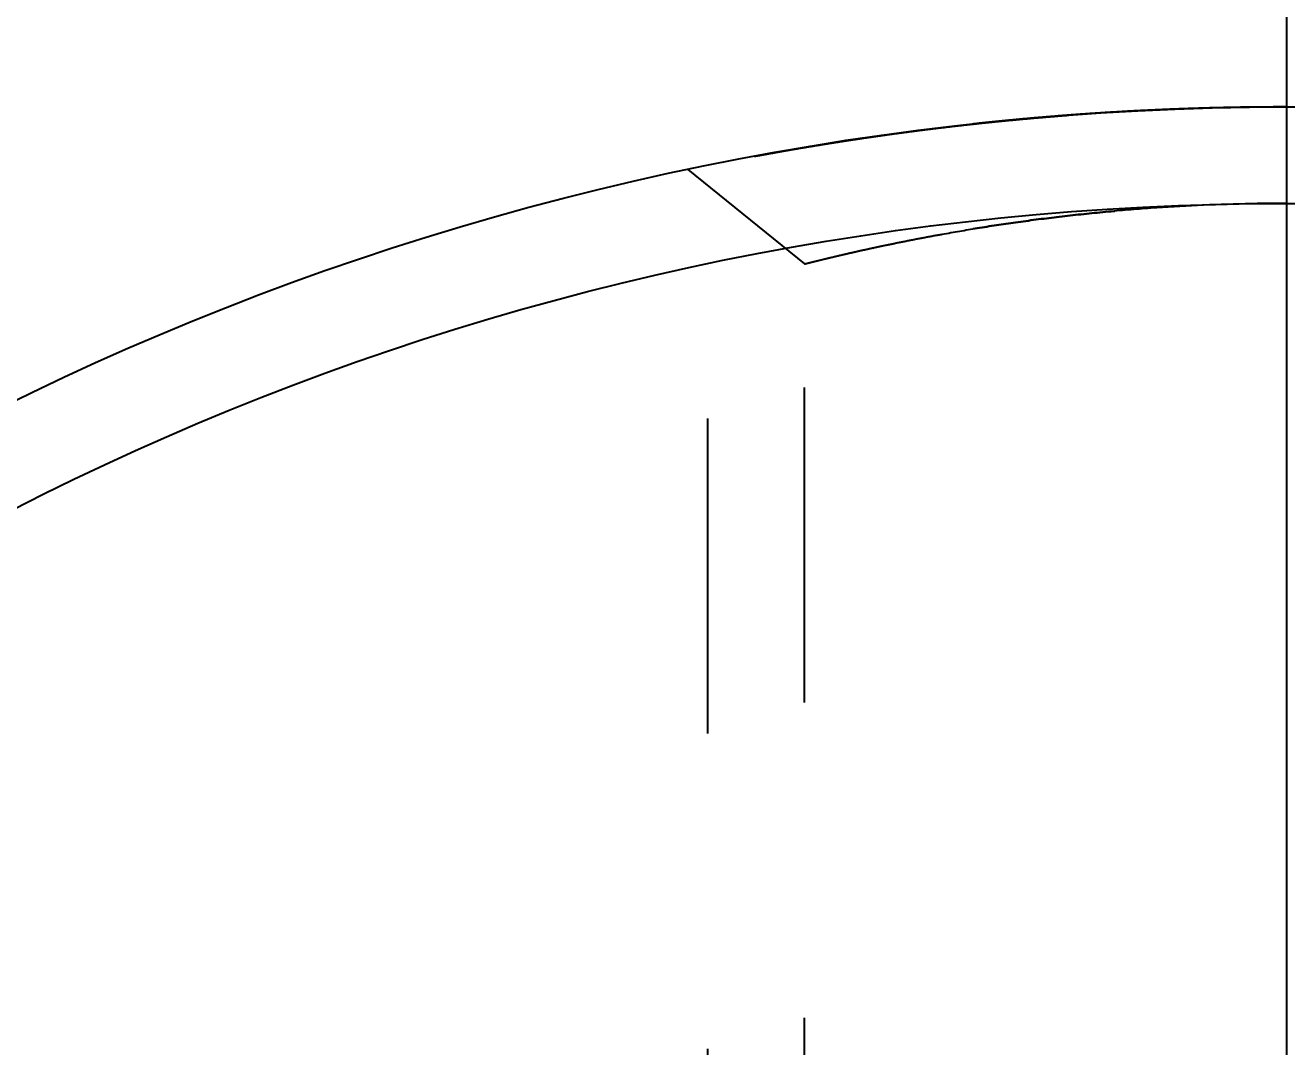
# Model space of a CAD drawing. Header units: millimetres. Extents: x 0 to 297, y 0 to 210.
# Drawn here: x 185.48 to 192.02, y 146.23 to 151.53 of the extents above; entities that cross this region are included whole.
import ezdxf

# ---------------------------------------------------------------- set-up
doc = ezdxf.new("R2010")
doc.units = ezdxf.units.MM
doc.header["$LTSCALE"] = 16.335
doc.linetypes.add('CENTER', pattern=[0.6, 0.375, -0.075, 0.075, -0.075])
doc.linetypes.add('HIDDEN', pattern=[0.2, 0.1, -0.1])
doc.layers.get('0').update_dxf_attribs({"linetype": 'CONTINUOUS'})
for name, color, linetype in [('02___PRT_ALL_AXES', 7, 'CONTINUOUS'), ('DEFAULT_1', 7, 'CENTER'), ('DEFAULT_2', 8, 'HIDDEN')]:
    doc.layers.add(name, color=color, linetype=linetype)
doc.styles.get("Standard").update_dxf_attribs({"font": 'txt', "width": 0.85})
doc.styles.add('TEXTSTYLE_3', font='gdt')
doc.dimstyles.new('DIMSTYLE_1', dxfattribs={"dimtxt": 3.5, "dimasz": 3.5, "dimexe": 1.5, "dimexo": 1, "dimtad": 1, "dimdec": 3, "dimtxsty": 'STANDARD', "dimblk": 'OPEN', "dimblk1": 'OPEN', "dimblk2": 'OPEN', "dimcen": 0.09, "dimadec": 3, "dimazin": 2, "dimtp": 0.2, "dimtm": 0.2, "dimtfac": 1, "dimtdec": 3, "dimtofl": 0, "dimtmove": 0, "dimatfit": 1, "dimldrblk": 'OPEN', "dimfxl": 1, "dimtolj": 1, "dimarcsym": 0})

# ---------------------------------------------------------------- blocks, each defined once
blk = doc.blocks.new('_OPEN')
at = {"color": 0, "linetype": 'BYBLOCK'}
for p, q in [((0, 0), (-1, 0.2143)), ((-1, -0.2143), (0, 0)), ((-1, 0), (0, 0))]:
    blk.add_line(p, q, dxfattribs=at)
blk = doc.blocks.new('*D0')
at = {"color": 2, "linetype": 'CONTINUOUS'}
for p, q in [((175.7598, 154.5431), (157.033, 154.5431)), ((177.5598, 154.5431), (175.7598, 154.5431)), ((182.7632, 147.9083), (177.5598, 154.5431))]:
    blk.add_line(p, q, dxfattribs=at)
at = {"color": 2, "linetype": 'CONTINUOUS', "xscale": 3.5, "yscale": 3.5, "zscale": 3.5, "rotation": 308.1056752065}
blk.add_blockref('_OPEN', (182.7632, 147.9083), dxfattribs=at)
at = {"color": 2, "linetype": 'CONTINUOUS', "insert": (171.5598, 158.9181), "char_height": 3.5, "width": 15.490234, "attachment_point": 3, "line_spacing_factor": 0.9, "style": 'TEXTSTYLE_3'}
blk.add_mtext('{\\fgdt;n}\\ftxt;{\\W0.85;30}', dxfattribs=at)

msp = doc.modelspace()

# ---------------------------------------------------------------- linework, layer by layer
at = {"color": 7, "linetype": 'CONTINUOUS'}
for radius in [15, 14.5]:
    msp.add_circle((192.0199, 136.1052), radius, dxfattribs=at)
at = {"layer": '02___PRT_ALL_AXES', "color": 7, "linetype": 'CENTER'}
msp.add_line((192.0199, 121.6052), (192.0199, 155.6052), dxfattribs=at)
at = {"layer": '02___PRT_ALL_AXES', "color": 8, "linetype": 'HIDDEN'}
for p, q in [((189.0199, 144.5905), (189.0199, 150.8021)), ((189.5199, 144.751), (189.5199, 150.2915))]:
    msp.add_line(p, q, dxfattribs=at)
for points in [[(192.0199, 151.1052), (191.9939, 151.1052), (191.942, 151.1051), (191.8641, 151.1045), (191.7864, 151.1035), (191.7088, 151.102), (191.6314, 151.1002), (191.5542, 151.098), (191.4772, 151.0954), (191.4006, 151.0925), (191.3244, 151.0891), (191.2486, 151.0854), (191.1732, 151.0814), (191.0984, 151.0769), (191.0242, 151.0722), (190.9505, 151.0671), (190.8775, 151.0617), (190.8053, 151.056), (190.7338, 151.05), (190.6631, 151.0438), (190.5933, 151.0373), (190.5245, 151.0305), (190.4566, 151.0236), (190.3897, 151.0164), (190.3239, 151.0091), (190.2593, 151.0016), (190.1959, 150.9939), (190.1337, 150.9862), (190.0727, 150.9783), (190.0132, 150.9704), (189.955, 150.9624), (189.8982, 150.9544), (189.8429, 150.9464), (189.7892, 150.9384), (189.737, 150.9305), (189.6864, 150.9226), (189.6374, 150.9148), (189.5902, 150.9071), (189.5446, 150.8996), (189.5008, 150.8922), (189.4588, 150.885), (189.4185, 150.8779), (189.3802, 150.8711), (189.3436, 150.8645), (189.309, 150.8582), (189.2762, 150.8522), (189.2453, 150.8464), (189.2164, 150.8409), (189.1894, 150.8357), (189.1644, 150.8309), (189.1413, 150.8264), (189.1202, 150.8223), (189.1012, 150.8185), (189.084, 150.8151), (189.0689, 150.8121), (189.0558, 150.8094), (189.0448, 150.8072), (189.0357, 150.8054), (189.0286, 150.8039), (189.0236, 150.8029), (189.0205, 150.8023), (189.0195, 150.8021), (189.0205, 150.8023), (189.0236, 150.8029), (189.0286, 150.8039), (189.0357, 150.8054), (189.0448, 150.8072), (189.0558, 150.8094), (189.0689, 150.8121), (189.084, 150.8151), (189.1012, 150.8185), (189.1202, 150.8223), (189.1413, 150.8264), (189.1644, 150.8309), (189.1894, 150.8357), (189.2164, 150.8409), (189.2453, 150.8464), (189.2762, 150.8522), (189.309, 150.8582), (189.3436, 150.8645), (189.3802, 150.8711), (189.4185, 150.8779), (189.4588, 150.885), (189.5008, 150.8922), (189.5446, 150.8996), (189.5902, 150.9071), (189.6374, 150.9148), (189.6864, 150.9226), (189.737, 150.9305), (189.7892, 150.9384), (189.8429, 150.9464), (189.8982, 150.9544), (189.955, 150.9624), (190.0132, 150.9704), (190.0727, 150.9783), (190.1337, 150.9862), (190.1959, 150.9939), (190.2593, 151.0016), (190.3239, 151.0091), (190.3897, 151.0164), (190.4566, 151.0236), (190.5245, 151.0305), (190.5933, 151.0373), (190.6631, 151.0438), (190.7338, 151.05), (190.8053, 151.056), (190.8775, 151.0617), (190.9505, 151.0671), (191.0242, 151.0722), (191.0984, 151.0769), (191.1732, 151.0814), (191.2486, 151.0854), (191.3244, 151.0891), (191.4006, 151.0925), (191.4772, 151.0954), (191.5542, 151.098), (191.6314, 151.1002), (191.7088, 151.102), (191.7864, 151.1035), (191.8641, 151.1045), (191.942, 151.1051), (191.9939, 151.1052), (192.0199, 151.1052)], [(192.0199, 151.1052), (191.9939, 151.1052), (191.942, 151.1051), (191.8641, 151.1045), (191.7864, 151.1035), (191.7088, 151.102), (191.6314, 151.1002), (191.5542, 151.098), (191.4772, 151.0954), (191.4006, 151.0925), (191.3244, 151.0891), (191.2486, 151.0854), (191.1732, 151.0814), (191.0984, 151.0769), (191.0242, 151.0722), (190.9505, 151.0671), (190.8775, 151.0617), (190.8053, 151.056), (190.7338, 151.05), (190.6631, 151.0438), (190.5933, 151.0373), (190.5245, 151.0305), (190.4566, 151.0236), (190.3897, 151.0164), (190.3239, 151.0091), (190.2593, 151.0016), (190.1959, 150.9939), (190.1337, 150.9862), (190.0727, 150.9783), (190.0132, 150.9704), (189.955, 150.9624), (189.8982, 150.9544), (189.8429, 150.9464), (189.7892, 150.9384), (189.737, 150.9305), (189.6864, 150.9226), (189.6374, 150.9148), (189.5902, 150.9071), (189.5446, 150.8996), (189.5008, 150.8922), (189.4588, 150.885), (189.4185, 150.8779), (189.3802, 150.8711), (189.3436, 150.8645), (189.309, 150.8582), (189.2762, 150.8522), (189.2453, 150.8464), (189.2164, 150.8409), (189.1894, 150.8357), (189.1644, 150.8309), (189.1413, 150.8264), (189.1202, 150.8223), (189.1012, 150.8185), (189.084, 150.8151), (189.0689, 150.8121), (189.0558, 150.8094), (189.0448, 150.8072), (189.0357, 150.8054), (189.0286, 150.8039), (189.0236, 150.8029), (189.0205, 150.8023), (189.0195, 150.8021), (189.0205, 150.8023), (189.0236, 150.8029), (189.0286, 150.8039), (189.0357, 150.8054), (189.0448, 150.8072), (189.0558, 150.8094), (189.0689, 150.8121), (189.084, 150.8151), (189.1012, 150.8185), (189.1202, 150.8223), (189.1413, 150.8264), (189.1644, 150.8309), (189.1894, 150.8357), (189.2164, 150.8409), (189.2453, 150.8464), (189.2762, 150.8522), (189.309, 150.8582), (189.3436, 150.8645), (189.3802, 150.8711), (189.4185, 150.8779), (189.4588, 150.885), (189.5008, 150.8922), (189.5446, 150.8996), (189.5902, 150.9071), (189.6374, 150.9148), (189.6864, 150.9226), (189.737, 150.9305), (189.7892, 150.9384), (189.8429, 150.9464), (189.8982, 150.9544), (189.955, 150.9624), (190.0132, 150.9704), (190.0727, 150.9783), (190.1337, 150.9862), (190.1959, 150.9939), (190.2593, 151.0016), (190.3239, 151.0091), (190.3897, 151.0164), (190.4566, 151.0236), (190.5245, 151.0305), (190.5933, 151.0373), (190.6631, 151.0438), (190.7338, 151.05), (190.8053, 151.056), (190.8775, 151.0617), (190.9505, 151.0671), (191.0242, 151.0722), (191.0984, 151.0769), (191.1732, 151.0814), (191.2486, 151.0854), (191.3244, 151.0891), (191.4006, 151.0925), (191.4772, 151.0954), (191.5542, 151.098), (191.6314, 151.1002), (191.7088, 151.102), (191.7864, 151.1035), (191.8641, 151.1045), (191.942, 151.1051), (191.9939, 151.1052), (192.0199, 151.1052)], [(192.0199, 151.1052), (191.9939, 151.1052), (191.942, 151.1051), (191.8641, 151.1045), (191.7864, 151.1035), (191.7088, 151.102), (191.6314, 151.1002), (191.5542, 151.098), (191.4772, 151.0954), (191.4006, 151.0925), (191.3244, 151.0891), (191.2486, 151.0854), (191.1732, 151.0814), (191.0984, 151.0769), (191.0242, 151.0722), (190.9505, 151.0671), (190.8775, 151.0617), (190.8053, 151.056), (190.7338, 151.05), (190.6631, 151.0438), (190.5933, 151.0373), (190.5245, 151.0305), (190.4566, 151.0236), (190.3897, 151.0164), (190.3239, 151.0091), (190.2593, 151.0016), (190.1959, 150.9939), (190.1337, 150.9862), (190.0727, 150.9783), (190.0132, 150.9704), (189.955, 150.9624), (189.8982, 150.9544), (189.8429, 150.9464), (189.7892, 150.9384), (189.737, 150.9305), (189.6864, 150.9226), (189.6374, 150.9148), (189.5902, 150.9071), (189.5446, 150.8996), (189.5008, 150.8922), (189.4588, 150.885), (189.4186, 150.8779), (189.3802, 150.8711), (189.3436, 150.8645), (189.309, 150.8582), (189.2762, 150.8522), (189.2453, 150.8464), (189.2164, 150.8409), (189.1894, 150.8357), (189.1644, 150.8309), (189.1413, 150.8264), (189.1203, 150.8223), (189.1012, 150.8185), (189.084, 150.8151), (189.0689, 150.8121), (189.0558, 150.8094), (189.0448, 150.8072), (189.0357, 150.8054), (189.0286, 150.8039), (189.0236, 150.8029), (189.0205, 150.8023), (189.0195, 150.8021), (189.0205, 150.8023), (189.0236, 150.8029), (189.0286, 150.8039), (189.0357, 150.8054), (189.0448, 150.8072), (189.0558, 150.8094), (189.0689, 150.8121), (189.084, 150.8151), (189.1012, 150.8185), (189.1202, 150.8223), (189.1413, 150.8264), (189.1644, 150.8309), (189.1894, 150.8357), (189.2164, 150.8409), (189.2453, 150.8464), (189.2762, 150.8522), (189.3089, 150.8582), (189.3436, 150.8645), (189.3802, 150.8711), (189.4185, 150.8779), (189.4588, 150.885), (189.5008, 150.8922), (189.5446, 150.8996), (189.5902, 150.9071), (189.6374, 150.9148), (189.6864, 150.9226), (189.737, 150.9305), (189.7892, 150.9384), (189.8429, 150.9464), (189.8982, 150.9544), (189.955, 150.9624), (190.0131, 150.9704), (190.0727, 150.9783), (190.1336, 150.9862), (190.1959, 150.9939), (190.2593, 151.0016), (190.3239, 151.0091), (190.3897, 151.0164), (190.4566, 151.0236), (190.5245, 151.0305), (190.5933, 151.0373), (190.6631, 151.0438), (190.7338, 151.05), (190.8053, 151.056), (190.8775, 151.0617), (190.9505, 151.0671), (191.0242, 151.0722), (191.0984, 151.0769), (191.1732, 151.0814), (191.2486, 151.0854), (191.3244, 151.0891), (191.4006, 151.0925), (191.4772, 151.0954), (191.5542, 151.098), (191.6314, 151.1002), (191.7088, 151.102), (191.7864, 151.1035), (191.8641, 151.1045), (191.942, 151.1051), (191.9939, 151.1052), (192.0199, 151.1052)], [(192.0199, 151.1052), (192.0458, 151.1052), (192.0977, 151.1051), (192.1756, 151.1045), (192.2533, 151.1035), (192.3309, 151.102), (192.4084, 151.1002), (192.4856, 151.098), (192.5625, 151.0954), (192.6391, 151.0925), (192.7153, 151.0891), (192.7911, 151.0854), (192.8665, 151.0814), (192.9413, 151.0769), (193.0156, 151.0722), (193.0892, 151.0671), (193.1622, 151.0617), (193.2344, 151.056), (193.3059, 151.05), (193.3766, 151.0438), (193.4464, 151.0373), (193.5153, 151.0305), (193.5832, 151.0236), (193.65, 151.0164), (193.7158, 151.0091), (193.7804, 151.0016), (193.8438, 150.9939), (193.9061, 150.9862), (193.967, 150.9783), (194.0266, 150.9704), (194.0848, 150.9624), (194.1415, 150.9544), (194.1968, 150.9464), (194.2506, 150.9384), (194.3028, 150.9305), (194.3533, 150.9226), (194.4023, 150.9148), (194.4496, 150.9071), (194.4951, 150.8996), (194.5389, 150.8922), (194.5809, 150.885), (194.6212, 150.8779), (194.6596, 150.8711), (194.6961, 150.8645), (194.7308, 150.8582), (194.7635, 150.8522), (194.7944, 150.8464), (194.8233, 150.8409), (194.8503, 150.8357), (194.8753, 150.8309), (194.8984, 150.8264), (194.9195, 150.8223), (194.9386, 150.8185), (194.9557, 150.8151), (194.9708, 150.8121), (194.9839, 150.8094), (194.995, 150.8072), (195.004, 150.8054), (195.0111, 150.8039), (195.0162, 150.8029), (195.0192, 150.8023), (195.0202, 150.8021), (195.0192, 150.8023), (195.0162, 150.8029), (195.0111, 150.8039), (195.004, 150.8054), (194.995, 150.8072), (194.9839, 150.8094), (194.9708, 150.8121), (194.9557, 150.8151), (194.9386, 150.8185), (194.9195, 150.8223), (194.8984, 150.8264), (194.8753, 150.8309), (194.8503, 150.8357), (194.8233, 150.8409), (194.7944, 150.8464), (194.7635, 150.8522), (194.7308, 150.8582), (194.6961, 150.8645), (194.6596, 150.8711), (194.6212, 150.8779), (194.5809, 150.885), (194.5389, 150.8922), (194.4951, 150.8996), (194.4496, 150.9071), (194.4023, 150.9148), (194.3533, 150.9226), (194.3028, 150.9305), (194.2506, 150.9384), (194.1968, 150.9464), (194.1415, 150.9544), (194.0848, 150.9624), (194.0266, 150.9704), (193.967, 150.9783), (193.9061, 150.9862), (193.8438, 150.9939), (193.7804, 151.0016), (193.7158, 151.0091), (193.65, 151.0164), (193.5832, 151.0236), (193.5153, 151.0305), (193.4464, 151.0373), (193.3766, 151.0438), (193.3059, 151.05), (193.2344, 151.056), (193.1622, 151.0617), (193.0892, 151.0671), (193.0156, 151.0722), (192.9413, 151.0769), (192.8665, 151.0814), (192.7911, 151.0854), (192.7153, 151.0891), (192.6391, 151.0925), (192.5625, 151.0954), (192.4856, 151.098), (192.4084, 151.1002), (192.3309, 151.102), (192.2533, 151.1035), (192.1756, 151.1045), (192.0977, 151.1051), (192.0458, 151.1052), (192.0199, 151.1052)], [(192.0199, 151.1052), (192.0458, 151.1052), (192.0977, 151.1051), (192.1756, 151.1045), (192.2533, 151.1035), (192.3309, 151.102), (192.4084, 151.1002), (192.4856, 151.098), (192.5625, 151.0954), (192.6391, 151.0925), (192.7153, 151.0891), (192.7911, 151.0854), (192.8665, 151.0814), (192.9413, 151.0769), (193.0156, 151.0722), (193.0892, 151.0671), (193.1622, 151.0617), (193.2344, 151.056), (193.3059, 151.05), (193.3766, 151.0438), (193.4464, 151.0373), (193.5153, 151.0305), (193.5832, 151.0236), (193.65, 151.0164), (193.7158, 151.0091), (193.7804, 151.0016), (193.8438, 150.9939), (193.9061, 150.9862), (193.967, 150.9783), (194.0266, 150.9704), (194.0848, 150.9624), (194.1415, 150.9544), (194.1968, 150.9464), (194.2506, 150.9384), (194.3028, 150.9305), (194.3533, 150.9226), (194.4023, 150.9148), (194.4496, 150.9071), (194.4951, 150.8996), (194.5389, 150.8922), (194.5809, 150.885), (194.6212, 150.8779), (194.6596, 150.8711), (194.6961, 150.8645), (194.7308, 150.8582), (194.7635, 150.8522), (194.7944, 150.8464), (194.8233, 150.8409), (194.8503, 150.8357), (194.8753, 150.8309), (194.8984, 150.8264), (194.9195, 150.8223), (194.9386, 150.8185), (194.9557, 150.8151), (194.9708, 150.8121), (194.9839, 150.8094), (194.995, 150.8072), (195.004, 150.8054), (195.0111, 150.8039), (195.0162, 150.8029), (195.0192, 150.8023), (195.0202, 150.8021), (195.0192, 150.8023), (195.0162, 150.8029), (195.0111, 150.8039), (195.004, 150.8054), (194.995, 150.8072), (194.9839, 150.8094), (194.9708, 150.8121), (194.9557, 150.8151), (194.9386, 150.8185), (194.9195, 150.8223), (194.8984, 150.8264), (194.8753, 150.8309), (194.8503, 150.8357), (194.8233, 150.8409), (194.7944, 150.8464), (194.7635, 150.8522), (194.7308, 150.8582), (194.6961, 150.8645), (194.6596, 150.8711), (194.6212, 150.8779), (194.5809, 150.885), (194.5389, 150.8922), (194.4951, 150.8996), (194.4496, 150.9071), (194.4023, 150.9148), (194.3533, 150.9226), (194.3028, 150.9305), (194.2506, 150.9384), (194.1968, 150.9464), (194.1415, 150.9544), (194.0848, 150.9624), (194.0266, 150.9704), (193.967, 150.9783), (193.9061, 150.9862), (193.8438, 150.9939), (193.7804, 151.0016), (193.7158, 151.0091), (193.65, 151.0164), (193.5832, 151.0236), (193.5153, 151.0305), (193.4464, 151.0373), (193.3766, 151.0438), (193.3059, 151.05), (193.2344, 151.056), (193.1622, 151.0617), (193.0892, 151.0671), (193.0156, 151.0722), (192.9413, 151.0769), (192.8665, 151.0814), (192.7911, 151.0854), (192.7153, 151.0891), (192.6391, 151.0925), (192.5625, 151.0954), (192.4856, 151.098), (192.4084, 151.1002), (192.3309, 151.102), (192.2533, 151.1035), (192.1756, 151.1045), (192.0977, 151.1051), (192.0458, 151.1052), (192.0199, 151.1052)], [(192.0199, 151.1052), (192.0458, 151.1052), (192.0977, 151.1051), (192.1756, 151.1045), (192.2533, 151.1035), (192.3309, 151.102), (192.4084, 151.1002), (192.4856, 151.098), (192.5625, 151.0954), (192.6391, 151.0925), (192.7153, 151.0891), (192.7911, 151.0854), (192.8665, 151.0814), (192.9413, 151.0769), (193.0156, 151.0722), (193.0892, 151.0671), (193.1622, 151.0617), (193.2344, 151.056), (193.3059, 151.05), (193.3766, 151.0438), (193.4464, 151.0373), (193.5152, 151.0305), (193.5832, 151.0236), (193.65, 151.0164), (193.7158, 151.0091), (193.7804, 151.0016), (193.8439, 150.9939), (193.9061, 150.9862), (193.967, 150.9783), (194.0266, 150.9704), (194.0848, 150.9624), (194.1415, 150.9544), (194.1968, 150.9464), (194.2506, 150.9384), (194.3028, 150.9305), (194.3533, 150.9226), (194.4023, 150.9148), (194.4496, 150.9071), (194.4951, 150.8996), (194.5389, 150.8922), (194.5809, 150.885), (194.6212, 150.8779), (194.6596, 150.8711), (194.6961, 150.8645), (194.7308, 150.8582), (194.7635, 150.8522), (194.7944, 150.8464), (194.8233, 150.8409), (194.8503, 150.8357), (194.8753, 150.8309), (194.8984, 150.8264), (194.9195, 150.8223), (194.9386, 150.8185), (194.9557, 150.8151), (194.9708, 150.8121), (194.9839, 150.8094), (194.995, 150.8072), (195.004, 150.8054), (195.0111, 150.8039), (195.0162, 150.8029), (195.0192, 150.8023), (195.0202, 150.8021), (195.0192, 150.8023), (195.0162, 150.8029), (195.0111, 150.8039), (195.004, 150.8054), (194.995, 150.8072), (194.9839, 150.8094), (194.9708, 150.8121), (194.9557, 150.8151), (194.9386, 150.8185), (194.9195, 150.8223), (194.8984, 150.8264), (194.8753, 150.8309), (194.8503, 150.8357), (194.8233, 150.8409), (194.7944, 150.8464), (194.7635, 150.8522), (194.7308, 150.8582), (194.6961, 150.8645), (194.6596, 150.8711), (194.6212, 150.8779), (194.5809, 150.885), (194.5389, 150.8922), (194.4951, 150.8996), (194.4495, 150.9071), (194.4023, 150.9148), (194.3533, 150.9226), (194.3028, 150.9305), (194.2505, 150.9384), (194.1968, 150.9464), (194.1415, 150.9544), (194.0847, 150.9624), (194.0266, 150.9704), (193.967, 150.9783), (193.9061, 150.9862), (193.8438, 150.9939), (193.7804, 151.0016), (193.7158, 151.0091), (193.65, 151.0164), (193.5831, 151.0236), (193.5152, 151.0305), (193.4464, 151.0373), (193.3766, 151.0438), (193.3059, 151.05), (193.2344, 151.056), (193.1622, 151.0617), (193.0892, 151.0671), (193.0156, 151.0722), (192.9413, 151.0769), (192.8665, 151.0814), (192.7911, 151.0854), (192.7153, 151.0891), (192.6391, 151.0925), (192.5625, 151.0954), (192.4856, 151.098), (192.4084, 151.1002), (192.3309, 151.102), (192.2533, 151.1035), (192.1756, 151.1045), (192.0977, 151.1051), (192.0458, 151.1052), (192.0199, 151.1052)]]:
    msp.add_open_spline(points, degree=3, dxfattribs=at)
at = {"layer": 'DEFAULT_1', "color": 9, "linetype": 'CENTER'}
msp.add_line((192.0199, 115.8244), (192.0199, 156.387), dxfattribs=at)
at = {"layer": 'DEFAULT_2', "color": 8, "linetype": 'HIDDEN'}
msp.add_line((188.9164, 150.7806), (189.5199, 150.2915), dxfattribs=at)
for points, knots in [([(192.0199, 150.6052), (191.8554, 150.6052), (191.6103, 150.5992), (191.2877, 150.5795), (191.0545, 150.5597), (190.8308, 150.5356), (190.6188, 150.5081), (190.421, 150.4783), (190.2661, 150.452), (190.1508, 150.4308), (190.0713, 150.4155), (189.9967, 150.4006), (189.9272, 150.3862), (189.863, 150.3724), (189.8041, 150.3594), (189.7507, 150.3473), (189.7028, 150.3361), (189.6663, 150.3275), (189.6399, 150.3212), (189.6223, 150.3169), (189.606, 150.3129), (189.5911, 150.3093), (189.5777, 150.306), (189.5656, 150.303), (189.555, 150.3003), (189.5458, 150.298), (189.539, 150.2963), (189.5343, 150.2951), (189.5313, 150.2944), (189.5287, 150.2937), (189.5263, 150.2931), (189.5244, 150.2926), (189.523, 150.2923), (189.5221, 150.292), (189.5215, 150.2919), (189.521, 150.2918), (189.5206, 150.2916), (189.5203, 150.2916), (189.5201, 150.2915), (189.52, 150.2915), (189.5199, 150.2915), (189.5199, 150.2915), (189.5199, 150.2915), (189.5199, 150.2915)], [0, 0, 0, 0, 0.195374, 0.290927, 0.383866, 0.473264, 0.558174, 0.637658, 0.710825, 0.744784, 0.776871, 0.807005, 0.835116, 0.86114, 0.885026, 0.906729, 0.926213, 0.943452, 0.951222, 0.958423, 0.965053, 0.97111, 0.976594, 0.981503, 0.985836, 0.989592, 0.992771, 0.994145, 0.995373, 0.996458, 0.997397, 0.998193, 0.998843, 0.999114, 0.999349, 0.999548, 0.999711, 0.999837, 0.999928, 0.999959, 0.999982, 0.999995, 1, 1, 1, 1]), ([(189.5199, 150.2915), (189.5199, 150.2915), (189.5199, 150.2915), (189.5199, 150.2915), (189.52, 150.2915), (189.52, 150.2915), (189.5201, 150.2915), (189.5203, 150.2916), (189.5206, 150.2916), (189.521, 150.2918), (189.5215, 150.2919), (189.5221, 150.292), (189.5227, 150.2922), (189.5235, 150.2924), (189.5247, 150.2927), (189.5263, 150.2931), (189.5287, 150.2937), (189.5313, 150.2944), (189.5343, 150.2951), (189.5377, 150.296), (189.5414, 150.2969), (189.5471, 150.2983), (189.555, 150.3003), (189.5656, 150.303), (189.5777, 150.306), (189.5911, 150.3093), (189.606, 150.3129), (189.6223, 150.3169), (189.6399, 150.3212), (189.6663, 150.3275), (189.7028, 150.3361), (189.7507, 150.3473), (189.8041, 150.3594), (189.863, 150.3724), (189.9272, 150.3862), (189.9967, 150.4006), (190.0713, 150.4155), (190.1508, 150.4308), (190.2661, 150.452), (190.421, 150.4783), (190.6188, 150.5081), (190.8308, 150.5356), (191.0545, 150.5597), (191.2877, 150.5795), (191.5279, 150.5942), (191.7727, 150.6032), (191.9372, 150.6052), (192.0199, 150.6052)], [0, 0, 0, 0, 0.000005, 0.000018, 0.000041, 0.000072, 0.000113, 0.000163, 0.000289, 0.000452, 0.000651, 0.000886, 0.001157, 0.001464, 0.001807, 0.002603, 0.003542, 0.004627, 0.005855, 0.007229, 0.008746, 0.010408, 0.014164, 0.018497, 0.023406, 0.02889, 0.034947, 0.041577, 0.048778, 0.056548, 0.073786, 0.093271, 0.114974, 0.138859, 0.164884, 0.192994, 0.223129, 0.255215, 0.289174, 0.36234, 0.441824, 0.526734, 0.616131, 0.70907, 0.804623, 0.901892, 1, 1, 1, 1]), ([(194.5199, 150.2915), (194.5199, 150.2915), (194.5198, 150.2915), (194.5198, 150.2915), (194.5198, 150.2915), (194.5197, 150.2915), (194.5196, 150.2915), (194.5194, 150.2916), (194.5191, 150.2916), (194.5187, 150.2918), (194.5182, 150.2919), (194.5177, 150.292), (194.517, 150.2922), (194.5162, 150.2924), (194.5151, 150.2927), (194.5134, 150.2931), (194.5111, 150.2937), (194.5084, 150.2944), (194.5054, 150.2951), (194.502, 150.296), (194.4983, 150.2969), (194.4927, 150.2983), (194.4847, 150.3003), (194.4741, 150.303), (194.462, 150.306), (194.4486, 150.3093), (194.4337, 150.3129), (194.4175, 150.3169), (194.3998, 150.3212), (194.3734, 150.3275), (194.337, 150.3361), (194.289, 150.3473), (194.2356, 150.3594), (194.1767, 150.3724), (194.1125, 150.3862), (194.043, 150.4006), (193.9684, 150.4155), (193.8889, 150.4308), (193.7736, 150.452), (193.6187, 150.4783), (193.4209, 150.5081), (193.2089, 150.5356), (192.9852, 150.5597), (192.752, 150.5795), (192.5118, 150.5942), (192.267, 150.6032), (192.1025, 150.6052), (192.0199, 150.6052)], [0, 0, 0, 0, 0.000005, 0.000018, 0.000041, 0.000072, 0.000113, 0.000163, 0.000289, 0.000452, 0.000651, 0.000886, 0.001157, 0.001464, 0.001807, 0.002603, 0.003542, 0.004627, 0.005855, 0.007229, 0.008746, 0.010408, 0.014164, 0.018497, 0.023406, 0.02889, 0.034947, 0.041577, 0.048778, 0.056548, 0.073786, 0.093271, 0.114974, 0.138859, 0.164884, 0.192994, 0.223129, 0.255215, 0.289174, 0.36234, 0.441824, 0.526734, 0.616131, 0.70907, 0.804623, 0.901892, 1, 1, 1, 1]), ([(192.0199, 150.6052), (192.1844, 150.6052), (192.4294, 150.5992), (192.752, 150.5795), (192.9852, 150.5597), (193.209, 150.5356), (193.4209, 150.5081), (193.6187, 150.4783), (193.7736, 150.452), (193.8889, 150.4308), (193.9684, 150.4155), (194.043, 150.4006), (194.1125, 150.3862), (194.1767, 150.3724), (194.2356, 150.3594), (194.289, 150.3473), (194.337, 150.3361), (194.3734, 150.3275), (194.3998, 150.3212), (194.4175, 150.3169), (194.4337, 150.3129), (194.4486, 150.3093), (194.462, 150.306), (194.4741, 150.303), (194.4847, 150.3003), (194.4939, 150.298), (194.5007, 150.2963), (194.5054, 150.2951), (194.5084, 150.2944), (194.5111, 150.2937), (194.5134, 150.2931), (194.5153, 150.2926), (194.5167, 150.2923), (194.5177, 150.292), (194.5182, 150.2919), (194.5187, 150.2918), (194.5191, 150.2916), (194.5194, 150.2916), (194.5196, 150.2915), (194.5197, 150.2915), (194.5198, 150.2915), (194.5198, 150.2915), (194.5199, 150.2915), (194.5199, 150.2915)], [0, 0, 0, 0, 0.195374, 0.290927, 0.383866, 0.473264, 0.558174, 0.637658, 0.710825, 0.744784, 0.776871, 0.807005, 0.835116, 0.86114, 0.885026, 0.906729, 0.926213, 0.943452, 0.951222, 0.958423, 0.965053, 0.97111, 0.976594, 0.981503, 0.985836, 0.989592, 0.992771, 0.994145, 0.995373, 0.996458, 0.997397, 0.998193, 0.998843, 0.999114, 0.999349, 0.999548, 0.999711, 0.999837, 0.999928, 0.999959, 0.999982, 0.999995, 1, 1, 1, 1])]:
    msp.add_open_spline(points, degree=3, knots=knots, dxfattribs=at)

# ---------------------------------------------------------------- dimensions: what is measured, and where the dimension line sits
at = {"color": 2, "linetype": 'CONTINUOUS'}
dim = msp.add_diameter_dim_2p(p1=(182.7632, 147.9083), p2=(201.2766, 124.3021), text='%%c<>', dimstyle='DIMSTYLE_1', override={"dimtih": 1, "dimtoh": 1, "dimpost": '<>'}, dxfattribs=at)
dim.commit()
dim.dimension.update_dxf_attribs({"geometry": '*D0', "text_midpoint": (166.3964, 157.1681), "dimtype": 163})

doc.saveas('drawing.dxf')
